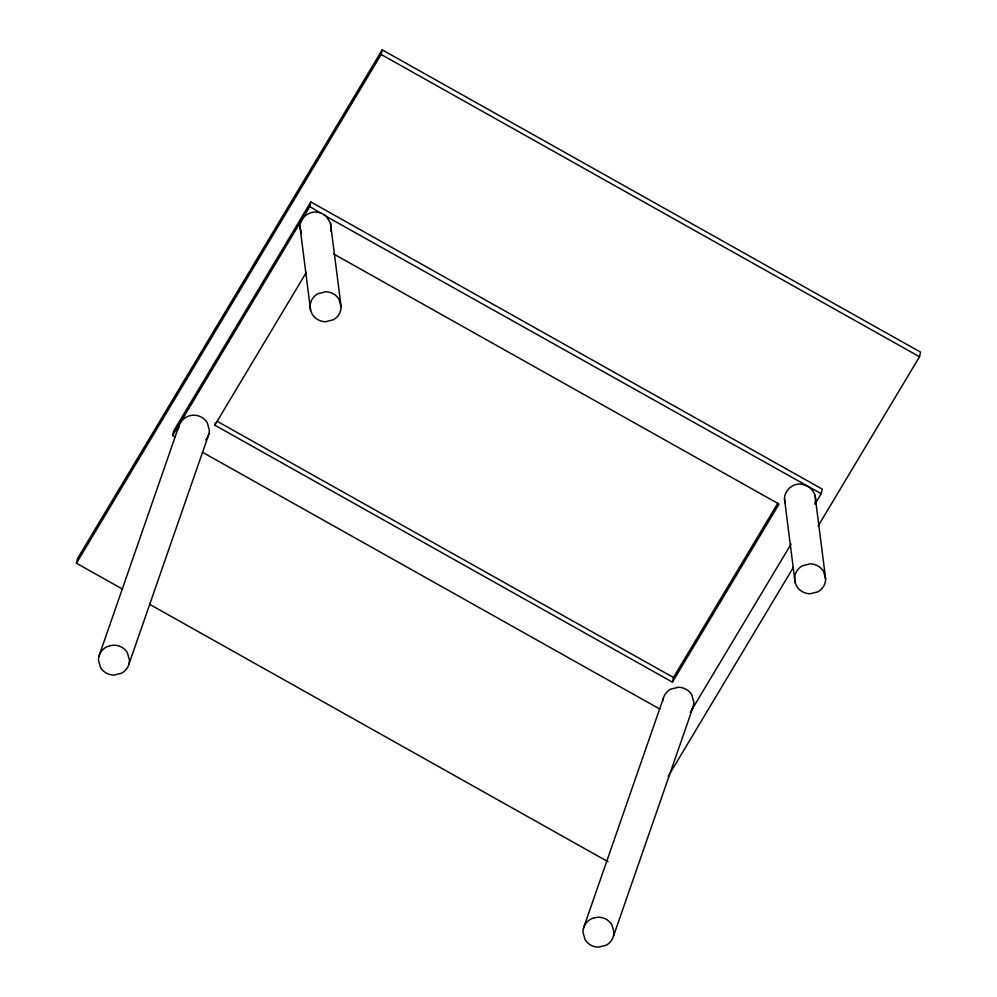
<?xml version="1.0" encoding="UTF-8"?>
<svg xmlns="http://www.w3.org/2000/svg" width="997" height="997" viewBox="0 0 997 997"><rect width="100%" height="100%" fill="white"/><g stroke="black" fill="none" stroke-linecap="round" stroke-linejoin="round"><path stroke-width="1.5" d="M178.5 428.772C178.912 421.058 186.289 415.113 193.829 415.188A15.304 14.569 12.7 0 1 207.289 422.74L209.382 430.243A15.94 15.179 12.7 0 1 205.768 439.839M323.9 214.991L326.455 216.511L330.493 223.241L341.124 306.839A15.94 15.179 12.7 0 1 333.397 319.75L325.633 321.719A15.304 14.569 12.7 0 1 312.173 314.167L310.615 310.541L299.985 226.955C299.935 218.742 307.388 211.937 315.476 212.074A15.291 14.569 12.7 0 1 326.455 216.511L821.216 493.727L815.023 504.058M613.479 936.146L693.376 706.163L693.887 702.287L691.793 694.797A15.304 14.569 12.7 0 0 678.334 687.245L670.582 689.201A15.94 15.179 12.7 0 0 662.905 700.816M815.023 503.049C818.824 490.424 803.183 479.42 792.229 486.087A15.94 15.179 12.7 0 0 784.502 498.998L795.132 582.597L796.69 586.211A15.304 14.569 12.7 0 0 810.15 593.776L817.914 591.807A15.94 15.179 12.7 0 0 825.641 578.896L815.01 495.297M122.556 589.127L76.445 563.243L77.492 558.619L382.2 49.85L920.555 352.128L919.508 356.752L818.176 525.955M175.347 437.022L172.655 435.515L173.702 430.891L310.827 201.942L822.251 489.103L821.216 493.727M333.683 253.973L779.056 504.058L672.414 682.122L214.816 425.183L215.34 422.878M172.655 435.515L309.78 206.566L310.827 201.942M76.445 563.243L381.166 54.474L382.2 49.85M672.414 682.122L673.449 677.499L777.71 503.423M98.952 656.176L178.849 426.193M128.962 664.089L208.859 434.106M583.469 928.232L663.366 698.249M691.831 709.764L693.376 706.163M214.816 425.183L306.341 272.368M690.285 712.344L791.07 544.063M668.264 776.252L793.462 567.218M381.166 54.474L919.508 356.752M217.209 421.32L673.449 677.499M202.403 452.214L659.777 709.029M149.675 604.356L608.02 861.72M309.78 206.566L321.333 213.458M301.555 233.236L299.985 226.955M825.641 578.896L823.547 571.406A15.304 14.569 12.7 0 0 810.087 563.841L802.336 565.81A15.94 15.179 12.7 0 0 794.597 578.721L795.132 582.597M784.502 498.998L785.038 502.874M330.493 223.241L331.029 227.117A15.94 15.179 12.7 0 1 330.505 230.992M341.124 306.839L339.03 299.349A15.304 14.569 12.7 0 0 325.57 291.785L317.819 293.754A15.94 15.179 12.7 0 0 310.079 306.665L310.615 310.541M109.907 645.657L106.168 647.128A15.94 15.179 12.7 0 0 98.441 660.051L100.535 667.541A15.304 14.569 12.7 0 0 113.994 675.094L121.746 673.137A15.94 15.179 12.7 0 0 129.485 660.226L127.392 652.723A15.304 14.569 12.7 0 0 113.932 645.171L109.907 645.657M594.424 917.714L590.685 919.184A15.94 15.179 12.7 0 0 582.958 932.095L585.052 939.598A15.304 14.569 12.7 0 0 598.499 947.15L606.263 945.193A15.94 15.179 12.7 0 0 614.002 932.27L611.909 924.78A15.304 14.569 12.7 0 0 598.449 917.228L594.424 917.714"/></g></svg>
